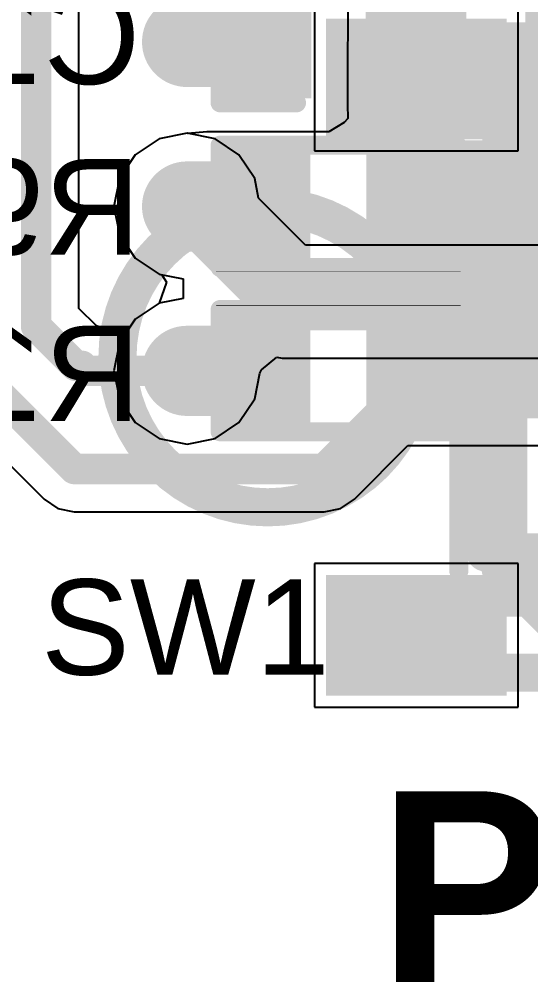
# Model space of a CAD drawing. Header units: inches. Extents: x -27 to 89, y -7 to 71.
# Drawn here: x -1.15 to 2.25, y 4.8 to 11.25 of the extents above; entities that cross this region are included whole.
import ezdxf

# ---------------------------------------------------------------- set-up
doc = ezdxf.new("R2010")
doc.units = ezdxf.units.IN
for name, color, linetype in [('Bottom Layer', 5, 'Continuous'), ('Bottom Overlay', 54, 'Continuous'), ('Bottom Paste', 16, 'Continuous'), ('Bottom Solder', 6, 'Continuous'), ('Dimensions', 6, 'Continuous'), ('Top Layer', 1, 'Continuous'), ('Top Overlay', 2, 'Continuous'), ('Top Paste', 8, 'Continuous'), ('Top Solder', 216, 'Continuous'), ('Via Holes', 16, 'Continuous')]:
    doc.layers.add(name, color=color, linetype=linetype)
doc.styles.add('Arial', font='', dxfattribs={"height": 0.2})
doc.styles.add('Arial_Bold', font='', dxfattribs={"height": 0.2})
doc.styles.get('Arial').set_extended_font_data('Arial')
doc.styles.get('Arial_Bold').set_extended_font_data('Arial', bold=True)

# ---------------------------------------------------------------- blocks, each defined once
blk = doc.blocks.new('R___0402_B_19')
at = {"layer": 'Bottom Layer'}
for points in [[(-0.2413, 0.3175), (-0.2413, -0.3175), (-0.6985, -0.3175), (-0.6985, 0.3175)], [(0.6985, 0.3175), (0.6985, -0.3175), (0.2413, -0.3175), (0.2413, 0.3175)]]:
    blk.add_hatch(color=5, dxfattribs=at).paths.add_polyline_path(points)
at = {"layer": 'Bottom Paste'}
for points in [[(-0.2413, 0.3175), (-0.2413, -0.3175), (-0.6985, -0.3175), (-0.6985, 0.3175)], [(0.6985, 0.3175), (0.6985, -0.3175), (0.2413, -0.3175), (0.2413, 0.3175)]]:
    blk.add_hatch(color=16, dxfattribs=at).paths.add_polyline_path(points)
at = {"layer": 'Bottom Solder'}
for points in [[(-0.1863, 0.3725), (-0.1863, -0.3725), (-0.7535, -0.3725), (-0.7535, 0.3725)], [(0.7535, 0.3725), (0.7535, -0.3725), (0.1863, -0.3725), (0.1863, 0.3725)]]:
    blk.add_hatch(color=6, dxfattribs=at).paths.add_polyline_path(points)
at = {"layer": 'Bottom Overlay'}
for points in [[(-0.7874, 0.4064, 0.127, 0.127, 0), (0.7874, 0.4064, 0.127, 0.127, 0)], [(-0.7874, -0.4064, 0.127, 0.127, 0), (-0.7874, 0.4064, 0.127, 0.127, 0)], [(0.7874, -0.4064, 0.127, 0.127, 0), (0.7874, 0.4064, 0.127, 0.127, 0)], [(-0.8128, 0.4318, 0.00323, 0.00323, 0), (0.8128, 0.4318, 0.00323, 0.00323, 0)], [(-0.7874, -0.4064, 0.127, 0.127, 0), (0.7874, -0.4064, 0.127, 0.127, 0)]]:
    blk.add_lwpolyline(points, format="xyseb", dxfattribs=at)
for points in [[(-0.8191, 0.4064, 0.0635, 0.0635, 1), (-0.7556, 0.4064, 0.0635, 0.0635, 1)], [(-0.8191, 0.4064, 0.0635, 0.0635, 1), (-0.7556, 0.4064, 0.0635, 0.0635, 1)], [(0.7556, 0.4064, 0.0635, 0.0635, 1), (0.8191, 0.4064, 0.0635, 0.0635, 1)], [(0.7556, 0.4064, 0.0635, 0.0635, 1), (0.8191, 0.4064, 0.0635, 0.0635, 1)], [(-0.8136, 0.4318, 0.00161, 0.00161, 1), (-0.812, 0.4318, 0.00161, 0.00161, 1)], [(0.812, 0.4318, 0.00161, 0.00161, 1), (0.8136, 0.4318, 0.00161, 0.00161, 1)], [(-0.8191, -0.4064, 0.0635, 0.0635, 1), (-0.7556, -0.4064, 0.0635, 0.0635, 1)], [(-0.8191, -0.4064, 0.0635, 0.0635, 1), (-0.7556, -0.4064, 0.0635, 0.0635, 1)], [(0.7556, -0.4064, 0.0635, 0.0635, 1), (0.8191, -0.4064, 0.0635, 0.0635, 1)], [(0.7556, -0.4064, 0.0635, 0.0635, 1), (0.8191, -0.4064, 0.0635, 0.0635, 1)]]:
    blk.add_lwpolyline(points, format="xyseb", close=True, dxfattribs=at)
blk = doc.blocks.new('C___0402_B_23')
at = {"layer": 'Bottom Layer'}
for points in [[(-0.2413, 0.3175), (-0.2413, -0.3175), (-0.6985, -0.3175), (-0.6985, 0.3175)], [(0.6985, 0.3175), (0.6985, -0.3175), (0.2413, -0.3175), (0.2413, 0.3175)]]:
    blk.add_hatch(color=5, dxfattribs=at).paths.add_polyline_path(points)
at = {"layer": 'Bottom Paste'}
for points in [[(-0.2413, 0.3175), (-0.2413, -0.3175), (-0.6985, -0.3175), (-0.6985, 0.3175)], [(0.6985, 0.3175), (0.6985, -0.3175), (0.2413, -0.3175), (0.2413, 0.3175)]]:
    blk.add_hatch(color=16, dxfattribs=at).paths.add_polyline_path(points)
at = {"layer": 'Bottom Solder'}
for points in [[(-0.1813, 0.3775), (-0.1813, -0.3775), (-0.7585, -0.3775), (-0.7585, 0.3775)], [(0.7585, 0.3775), (0.7585, -0.3775), (0.1813, -0.3775), (0.1813, 0.3775)]]:
    blk.add_hatch(color=6, dxfattribs=at).paths.add_polyline_path(points)
at = {"layer": 'Bottom Overlay'}
for points in [[(-0.7874, 0.4064, 0.127, 0.127, 0), (-0.2794, 0.4064, 0.127, 0.127, 0)], [(-0.7874, -0.4064, 0.127, 0.127, 0), (-0.7874, 0.4064, 0.127, 0.127, 0)], [(0.2794, 0.4064, 0.127, 0.127, 0), (0.7874, 0.4064, 0.127, 0.127, 0)], [(0.7874, -0.4064, 0.127, 0.127, 0), (0.7874, 0.4064, 0.127, 0.127, 0)], [(-0.7874, -0.4064, 0.127, 0.127, 0), (-0.2794, -0.4064, 0.127, 0.127, 0)], [(0.2794, -0.4064, 0.127, 0.127, 0), (0.7874, -0.4064, 0.127, 0.127, 0)]]:
    blk.add_lwpolyline(points, format="xyseb", dxfattribs=at)
for points in [[(-0.8191, 0.4064, 0.0635, 0.0635, 1), (-0.7556, 0.4064, 0.0635, 0.0635, 1)], [(-0.8191, 0.4064, 0.0635, 0.0635, 1), (-0.7556, 0.4064, 0.0635, 0.0635, 1)], [(-0.3111, 0.4064, 0.0635, 0.0635, 1), (-0.2477, 0.4064, 0.0635, 0.0635, 1)], [(0.2477, 0.4064, 0.0635, 0.0635, 1), (0.3111, 0.4064, 0.0635, 0.0635, 1)], [(0.7556, 0.4064, 0.0635, 0.0635, 1), (0.8191, 0.4064, 0.0635, 0.0635, 1)], [(0.7556, 0.4064, 0.0635, 0.0635, 1), (0.8191, 0.4064, 0.0635, 0.0635, 1)], [(-0.8191, -0.4064, 0.0635, 0.0635, 1), (-0.7556, -0.4064, 0.0635, 0.0635, 1)], [(-0.8191, -0.4064, 0.0635, 0.0635, 1), (-0.7556, -0.4064, 0.0635, 0.0635, 1)], [(-0.3111, -0.4064, 0.0635, 0.0635, 1), (-0.2477, -0.4064, 0.0635, 0.0635, 1)], [(0.2477, -0.4064, 0.0635, 0.0635, 1), (0.3111, -0.4064, 0.0635, 0.0635, 1)], [(0.7556, -0.4064, 0.0635, 0.0635, 1), (0.8191, -0.4064, 0.0635, 0.0635, 1)], [(0.7556, -0.4064, 0.0635, 0.0635, 1), (0.8191, -0.4064, 0.0635, 0.0635, 1)]]:
    blk.add_lwpolyline(points, format="xyseb", close=True, dxfattribs=at)
blk = doc.blocks.new('TC_0522C_1_7_260G__28')
at = {"layer": 'Top Layer'}
for points in [[(-3.5, 2.15), (-2.5, 2.15), (-2.5, 1.55), (-3.5, 1.55)], [(2.5, 2.15), (3.5, 2.15), (3.5, 1.55), (2.5, 1.55)], [(-3.5, -1.55), (-2.5, -1.55), (-2.5, -2.15), (-3.5, -2.15)], [(2.5, -1.55), (3.5, -1.55), (3.5, -2.15), (2.5, -2.15)]]:
    blk.add_hatch(color=1, dxfattribs=at).paths.add_polyline_path(points)
at = {"layer": 'Top Paste'}
for points in [[(-3.5, 2.15), (-2.5, 2.15), (-2.5, 1.55), (-3.5, 1.55)], [(2.5, 2.15), (3.5, 2.15), (3.5, 1.55), (2.5, 1.55)], [(-3.5, -1.55), (-2.5, -1.55), (-2.5, -2.15), (-3.5, -2.15)], [(2.5, -1.55), (3.5, -1.55), (3.5, -2.15), (2.5, -2.15)]]:
    blk.add_hatch(color=8, dxfattribs=at).paths.add_polyline_path(points)
at = {"layer": 'Top Solder'}
for points in [[(-3.6016, 2.2516), (-2.3984, 2.2516), (-2.3984, 1.4484), (-3.6016, 1.4484)], [(2.3984, 2.2516), (3.6016, 2.2516), (3.6016, 1.4484), (2.3984, 1.4484)], [(-3.6016, -1.4484), (-2.3984, -1.4484), (-2.3984, -2.2516), (-3.6016, -2.2516)], [(2.3984, -1.4484), (3.6016, -1.4484), (3.6016, -2.2516), (2.3984, -2.2516)]]:
    blk.add_hatch(color=216, dxfattribs=at).paths.add_polyline_path(points)
at = {"layer": 'Top Overlay'}
for points in [[(-1.4224, 2.667, 0.127, 0.127, 0), (-1.8796, 2.2098, 0.127, 0.127, 0)], [(1.4224, 2.667, 0.127, 0.127, 0), (-1.4224, 2.667, 0.127, 0.127, 0)], [(1.8796, 2.2098, 0.127, 0.127, 0), (1.4224, 2.667, 0.127, 0.127, 0)], [(-3.0226, 2.3368, 0.127, 0.127, 0), (-3.1496, 2.4638, 0.127, 0.127, 0)], [(-2.8956, 2.4638, 0.127, 0.127, 0), (-3.1496, 2.4638, 0.127, 0.127, 0)], [(-2.8956, 2.4638, 0.127, 0.127, 0), (-3.0226, 2.3368, 0.127, 0.127, 0)], [(2.7178, 1.4224, 0.127, 0.127, 0), (2.7178, -1.3716, 0.127, 0.127, 0)], [(-2.7178, -1.3716, 0.127, 0.127, 0), (-2.7178, 1.397, 0.127, 0.127, 0)], [(-1.4224, -2.667, 0.127, 0.127, 0), (-1.8796, -2.2098, 0.127, 0.127, 0)], [(1.8796, -2.2098, 0.127, 0.127, 0), (1.4224, -2.667, 0.127, 0.127, 0)], [(1.4224, -2.667, 0.127, 0.127, 0), (-1.4224, -2.667, 0.127, 0.127, 0)]]:
    blk.add_lwpolyline(points, format="xyseb", dxfattribs=at)
for points in [[(-1.4542, 2.667, 0.0635, 0.0635, 1), (-1.3906, 2.667, 0.0635, 0.0635, 1)], [(-1.4541, 2.667, 0.0635, 0.0635, 1), (-1.3906, 2.667, 0.0635, 0.0635, 1)], [(1.3906, 2.667, 0.0635, 0.0635, 1), (1.4542, 2.667, 0.0635, 0.0635, 1)], [(1.3906, 2.667, 0.0635, 0.0635, 1), (1.4542, 2.667, 0.0635, 0.0635, 1)], [(-3.1814, 2.4638, 0.0635, 0.0635, 1), (-3.1178, 2.4638, 0.0635, 0.0635, 1)], [(-3.1814, 2.4638, 0.0635, 0.0635, 1), (-3.1178, 2.4638, 0.0635, 0.0635, 1)], [(-2.9274, 2.4638, 0.0635, 0.0635, 1), (-2.8638, 2.4638, 0.0635, 0.0635, 1)], [(-2.9274, 2.4638, 0.0635, 0.0635, 1), (-2.8638, 2.4638, 0.0635, 0.0635, 1)], [(-3.0543, 2.3368, 0.0635, 0.0635, 1), (-2.9909, 2.3368, 0.0635, 0.0635, 1)], [(-3.0543, 2.3368, 0.0635, 0.0635, 1), (-2.9909, 2.3368, 0.0635, 0.0635, 1)], [(-1.9113, 2.2098, 0.0635, 0.0635, 1), (-1.8478, 2.2098, 0.0635, 0.0635, 1)], [(1.8478, 2.2098, 0.0635, 0.0635, 1), (1.9114, 2.2098, 0.0635, 0.0635, 1)], [(2.686, 1.4224, 0.0635, 0.0635, 1), (2.7496, 1.4224, 0.0635, 0.0635, 1)], [(-2.7496, 1.397, 0.0635, 0.0635, 1), (-2.686, 1.397, 0.0635, 0.0635, 1)], [(-2.7495, -1.3716, 0.0635, 0.0635, 1), (-2.686, -1.3716, 0.0635, 0.0635, 1)], [(2.686, -1.3716, 0.0635, 0.0635, 1), (2.7496, -1.3716, 0.0635, 0.0635, 1)], [(-1.9113, -2.2098, 0.0635, 0.0635, 1), (-1.8478, -2.2098, 0.0635, 0.0635, 1)], [(1.8478, -2.2098, 0.0635, 0.0635, 1), (1.9114, -2.2098, 0.0635, 0.0635, 1)], [(-1.4542, -2.667, 0.0635, 0.0635, 1), (-1.3906, -2.667, 0.0635, 0.0635, 1)], [(-1.4541, -2.667, 0.0635, 0.0635, 1), (-1.3906, -2.667, 0.0635, 0.0635, 1)], [(1.3906, -2.667, 0.0635, 0.0635, 1), (1.4542, -2.667, 0.0635, 0.0635, 1)], [(1.3906, -2.667, 0.0635, 0.0635, 1), (1.4542, -2.667, 0.0635, 0.0635, 1)]]:
    blk.add_lwpolyline(points, format="xyseb", close=True, dxfattribs=at)
blk = doc.blocks.new('TSOT_23_8_B_33')
at = {"layer": 'Bottom Layer'}
for points in [[(-0.775, 0.75), (-1.825, 0.75), (-1.825, 1.2), (-0.775, 1.2)], [(1.825, 0.75), (0.775, 0.75), (0.775, 1.2), (1.825, 1.2)], [(-0.775, 0.1), (-1.825, 0.1), (-1.825, 0.55), (-0.775, 0.55)], [(1.825, 0.1), (0.775, 0.1), (0.775, 0.55), (1.825, 0.55)], [(-0.775, -0.55), (-1.825, -0.55), (-1.825, -0.1), (-0.775, -0.1)], [(1.825, -0.55), (0.775, -0.55), (0.775, -0.1), (1.825, -0.1)], [(-0.775, -1.2), (-1.825, -1.2), (-1.825, -0.75), (-0.775, -0.75)], [(1.825, -1.2), (0.775, -1.2), (0.775, -0.75), (1.825, -0.75)]]:
    blk.add_hatch(color=5, dxfattribs=at).paths.add_polyline_path(points)
at = {"layer": 'Bottom Paste'}
for points in [[(-0.775, 0.75), (-1.825, 0.75), (-1.825, 1.2), (-0.775, 1.2)], [(1.825, 0.75), (0.775, 0.75), (0.775, 1.2), (1.825, 1.2)], [(-0.775, 0.1), (-1.825, 0.1), (-1.825, 0.55), (-0.775, 0.55)], [(1.825, 0.1), (0.775, 0.1), (0.775, 0.55), (1.825, 0.55)], [(-0.775, -0.55), (-1.825, -0.55), (-1.825, -0.1), (-0.775, -0.1)], [(1.825, -0.55), (0.775, -0.55), (0.775, -0.1), (1.825, -0.1)], [(-0.775, -1.2), (-1.825, -1.2), (-1.825, -0.75), (-0.775, -0.75)], [(1.825, -1.2), (0.775, -1.2), (0.775, -0.75), (1.825, -0.75)]]:
    blk.add_hatch(color=16, dxfattribs=at).paths.add_polyline_path(points)
at = {"layer": 'Bottom Solder'}
for points in [[(-0.6734, 0.6484), (-1.9266, 0.6484), (-1.9266, 1.3016), (-0.6734, 1.3016)], [(1.9266, 0.6484), (0.6734, 0.6484), (0.6734, 1.3016), (1.9266, 1.3016)], [(-0.6734, -0.0016), (-1.9266, -0.0016), (-1.9266, 0.6516), (-0.6734, 0.6516)], [(1.9266, -0.0016), (0.6734, -0.0016), (0.6734, 0.6516), (1.9266, 0.6516)], [(-0.6734, -0.6516), (-1.9266, -0.6516), (-1.9266, 0.0016), (-0.6734, 0.0016)], [(1.9266, -0.6516), (0.6734, -0.6516), (0.6734, 0.0016), (1.9266, 0.0016)], [(-0.6734, -1.3016), (-1.9266, -1.3016), (-1.9266, -0.6484), (-0.6734, -0.6484)], [(1.9266, -1.3016), (0.6734, -1.3016), (0.6734, -0.6484), (1.9266, -0.6484)]]:
    blk.add_hatch(color=6, dxfattribs=at).paths.add_polyline_path(points)
at = {"layer": 'Bottom Overlay'}
for points in [[(0.762, 1.4986, 0.127, 0.127, 0), (-0.7112, 1.4986, 0.127, 0.127, 0)], [(0.5842, 1.4986, 0.127, 0.127, 0), (-0.6096, 1.4986, 0.127, 0.127, 0)], [(-2.1082, -0.8636, 0.127, 0.127, 0), (-2.1082, -1.1176, 0.127, 0.127, 0)], [(-1.9812, -0.9906, 0.127, 0.127, 0), (-2.1082, -0.8636, 0.127, 0.127, 0)], [(-1.9812, -0.9906, 0.127, 0.127, 0), (-2.1082, -1.1176, 0.127, 0.127, 0)], [(0.762, -1.4986, 0.127, 0.127, 0), (-0.7112, -1.4986, 0.127, 0.127, 0)]]:
    blk.add_lwpolyline(points, format="xyseb", dxfattribs=at)
for points in [[(-0.7429, 1.4986, 0.0635, 0.0635, 1), (-0.6794, 1.4986, 0.0635, 0.0635, 1)], [(-0.6413, 1.4986, 0.0635, 0.0635, 1), (-0.5778, 1.4986, 0.0635, 0.0635, 1)], [(0.5524, 1.4986, 0.0635, 0.0635, 1), (0.6159, 1.4986, 0.0635, 0.0635, 1)], [(0.7302, 1.4986, 0.0635, 0.0635, 1), (0.7937, 1.4986, 0.0635, 0.0635, 1)], [(-2.1399, -0.8636, 0.0635, 0.0635, 1), (-2.0764, -0.8636, 0.0635, 0.0635, 1)], [(-2.1399, -0.8636, 0.0635, 0.0635, 1), (-2.0764, -0.8636, 0.0635, 0.0635, 1)], [(-2.013, -0.9906, 0.0635, 0.0635, 1), (-1.9494, -0.9906, 0.0635, 0.0635, 1)], [(-2.013, -0.9906, 0.0635, 0.0635, 1), (-1.9494, -0.9906, 0.0635, 0.0635, 1)], [(-2.1399, -1.1176, 0.0635, 0.0635, 1), (-2.0764, -1.1176, 0.0635, 0.0635, 1)], [(-2.1399, -1.1176, 0.0635, 0.0635, 1), (-2.0764, -1.1176, 0.0635, 0.0635, 1)], [(-0.7429, -1.4986, 0.0635, 0.0635, 1), (-0.6794, -1.4986, 0.0635, 0.0635, 1)], [(0.7302, -1.4986, 0.0635, 0.0635, 1), (0.7937, -1.4986, 0.0635, 0.0635, 1)]]:
    blk.add_lwpolyline(points, format="xyseb", close=True, dxfattribs=at)
blk = doc.blocks.new('R___0402_B_41')
at = {"layer": 'Bottom Layer'}
for points in [[(-0.2413, 0.3175), (-0.2413, -0.3175), (-0.6985, -0.3175), (-0.6985, 0.3175)], [(0.6985, 0.3175), (0.6985, -0.3175), (0.2413, -0.3175), (0.2413, 0.3175)]]:
    blk.add_hatch(color=5, dxfattribs=at).paths.add_polyline_path(points)
at = {"layer": 'Bottom Paste'}
for points in [[(-0.2413, 0.3175), (-0.2413, -0.3175), (-0.6985, -0.3175), (-0.6985, 0.3175)], [(0.6985, 0.3175), (0.6985, -0.3175), (0.2413, -0.3175), (0.2413, 0.3175)]]:
    blk.add_hatch(color=16, dxfattribs=at).paths.add_polyline_path(points)
at = {"layer": 'Bottom Solder'}
for points in [[(-0.1863, 0.3725), (-0.1863, -0.3725), (-0.7535, -0.3725), (-0.7535, 0.3725)], [(0.7535, 0.3725), (0.7535, -0.3725), (0.1863, -0.3725), (0.1863, 0.3725)]]:
    blk.add_hatch(color=6, dxfattribs=at).paths.add_polyline_path(points)
at = {"layer": 'Bottom Overlay'}
for points in [[(0.7874, 0.4064, 0.127, 0.127, 0), (-0.7874, 0.4064, 0.127, 0.127, 0)], [(-0.7874, 0.4064, 0.127, 0.127, 0), (-0.7874, -0.4064, 0.127, 0.127, 0)], [(0.7874, 0.4064, 0.127, 0.127, 0), (0.7874, -0.4064, 0.127, 0.127, 0)], [(0.8128, 0.4318, 0.00323, 0.00323, 0), (-0.8128, 0.4318, 0.00323, 0.00323, 0)], [(0.7874, -0.4064, 0.127, 0.127, 0), (-0.7874, -0.4064, 0.127, 0.127, 0)]]:
    blk.add_lwpolyline(points, format="xyseb", dxfattribs=at)
for points in [[(-0.8191, 0.4064, 0.0635, 0.0635, 1), (-0.7556, 0.4064, 0.0635, 0.0635, 1)], [(-0.8191, 0.4064, 0.0635, 0.0635, 1), (-0.7556, 0.4064, 0.0635, 0.0635, 1)], [(0.7556, 0.4064, 0.0635, 0.0635, 1), (0.8191, 0.4064, 0.0635, 0.0635, 1)], [(0.7556, 0.4064, 0.0635, 0.0635, 1), (0.8191, 0.4064, 0.0635, 0.0635, 1)], [(-0.8136, 0.4318, 0.00161, 0.00161, 1), (-0.812, 0.4318, 0.00161, 0.00161, 1)], [(0.812, 0.4318, 0.00161, 0.00161, 1), (0.8136, 0.4318, 0.00161, 0.00161, 1)], [(-0.8191, -0.4064, 0.0635, 0.0635, 1), (-0.7556, -0.4064, 0.0635, 0.0635, 1)], [(-0.8191, -0.4064, 0.0635, 0.0635, 1), (-0.7556, -0.4064, 0.0635, 0.0635, 1)], [(0.7556, -0.4064, 0.0635, 0.0635, 1), (0.8191, -0.4064, 0.0635, 0.0635, 1)], [(0.7556, -0.4064, 0.0635, 0.0635, 1), (0.8191, -0.4064, 0.0635, 0.0635, 1)]]:
    blk.add_lwpolyline(points, format="xyseb", close=True, dxfattribs=at)

msp = doc.modelspace()

# ---------------------------------------------------------------- hatches: boundary and pattern name
at = {"layer": 'Bottom Layer'}
h = msp.add_hatch(color=5, dxfattribs=at)
edge = h.paths.add_edge_path()
edge.add_arc((-0.0367, 11.0959), 0.3, 0, 360)
for points in [[(0.5009, 11.3959), (-0.0367, 11.3959), (-0.0367, 10.7958), (0.5009, 10.7958)], [(1.2121, 10.641), (3.3652, 10.641), (3.3652, 11.091), (1.2121, 11.091)], [(1.2121, 9.991), (3.6718, 9.991), (3.6718, 10.441), (1.2121, 10.441)], [(0.5009, 10.3012), (-0.0367, 10.3012), (-0.0367, 9.7011), (0.5009, 9.7011)], [(1.2121, 8.5917), (3.3652, 8.5917), (3.3652, 9.341), (1.2121, 9.341)], [(0.5009, 9.2078), (-0.0367, 9.2078), (-0.0367, 8.6077), (0.5009, 8.6077)]]:
    msp.add_hatch(color=5, dxfattribs=at).paths.add_polyline_path(points)
h = msp.add_hatch(color=5, dxfattribs=at)
edge = h.paths.add_edge_path()
edge.add_arc((-0.0367, 10.0012), 0.3, 0, 360)
h = msp.add_hatch(color=5, dxfattribs=at)
edge = h.paths.add_edge_path()
edge.add_arc((-0.0367, 8.9078), 0.3, 0, 360)
at = {"layer": 'Top Layer'}
h = msp.add_hatch(color=1, dxfattribs=at)
edge = h.paths.add_edge_path()
edge.add_arc((-0.0367, 11.0959), 0.3, 0, 360)
h = msp.add_hatch(color=1, dxfattribs=at)
edge = h.paths.add_edge_path()
edge.add_arc((-0.0367, 10.0012), 0.3, 0, 360)
h = msp.add_hatch(color=1, dxfattribs=at)
edge = h.paths.add_edge_path()
edge.add_arc((-0.0367, 8.9078), 0.3, 0, 360)
at = {"layer": 'Via Holes'}
h = msp.add_hatch(color=7, dxfattribs=at)
edge = h.paths.add_edge_path()
edge.add_arc((-0.0367, 11.0959), 0.15, 0, 360)
h = msp.add_hatch(color=7, dxfattribs=at)
edge = h.paths.add_edge_path()
edge.add_arc((-0.0367, 10.0012), 0.15, 0, 360)
h = msp.add_hatch(color=7, dxfattribs=at)
edge = h.paths.add_edge_path()
edge.add_arc((-0.0367, 8.9078), 0.15, 0, 360)

# ---------------------------------------------------------------- linework, layer by layer
at = {"layer": 'Bottom Layer'}
for p, q in [((-0.7565, 9.3227), (-0.7565, 11.82)), ((1.0343, 11.5926), (1.0343, 11.1085)), ((1.0343, 11.1085), (1.0308, 11.091)), ((1.0308, 11.091), (1.0308, 10.641)), ((1.0308, 10.641), (1.0343, 10.6235)), ((1.0343, 10.5861), (1.0085, 10.5602)), ((1.0343, 10.6235), (1.0343, 10.602)), ((1.0343, 10.602), (1.0343, 10.602)), ((1.0343, 10.602), (1.0343, 10.5861)), ((1.0085, 10.5602), (0.9073, 10.4979)), ((-0.2232, 10.4513), (-0.3812, 10.3457)), ((-0.0367, 10.4884), (-0.2232, 10.4513)), ((-0.0325, 10.4875), (-0.0367, 10.4884)), ((0.0945, 10.4979), (-0.0325, 10.4875)), ((0.9073, 10.4979), (0.0945, 10.4979)), ((0.0945, 10.4979), (0.0945, 10.4979)), ((-0.3812, 10.3457), (-0.4868, 10.1876)), ((-0.4868, 10.1876), (-0.5239, 10.0012)), ((-0.5239, 10.0012), (-0.4868, 9.8148)), ((-0.4868, 9.8148), (-0.3812, 9.6567)), ((-0.3812, 9.6567), (-0.2232, 9.5511)), ((-0.2232, 9.5511), (-0.0628, 9.5192)), ((-0.0628, 9.5192), (-0.0628, 9.3897)), ((-0.2232, 9.3578), (-0.3812, 9.2522)), ((-0.0628, 9.3897), (-0.2232, 9.3578)), ((-0.6404, 9.2065), (-0.7565, 9.3227)), ((-0.3812, 9.2522), (-0.421, 9.1926)), ((-0.6276, 9.204), (-0.6404, 9.2065)), ((-0.6106, 9.1926), (-0.6276, 9.204)), ((-0.421, 9.1926), (-0.6106, 9.1926)), ((-1.7762, 8.841), (-0.9888, 8.0536)), ((1.0768, 8.0536), (1.4337, 8.4104)), ((1.4337, 8.4104), (3.3652, 8.4104)), ((-0.9888, 8.0536), (-0.9888, 8.0536)), ((-0.9888, 8.0536), (-0.8964, 7.9918)), ((0.9844, 7.9918), (1.0768, 8.0536)), ((-0.8964, 7.9918), (-0.7874, 7.9701)), ((0.8754, 7.9701), (0.9844, 7.9918)), ((-0.7874, 7.9701), (0.8754, 7.9701)), ((0.8754, 7.9701), (0.8754, 7.9701))]:
    msp.add_line(p, q, dxfattribs=at)
for points in [[(-1.0414, 9.2047, 0.2032, 0.2032, 0), (-1.0414, 11.938, 0.2032, 0.2032, 0)], [(-1.0414, 9.2047, 0.2032, 0.2032, 0), (-0.7775, 8.9408, 0.2032, 0.2032, 0)], [(-1.5748, 9.0424, 0.2032, 0.2032, 0), (-0.7874, 8.255, 0.2032, 0.2032, 0)], [(-0.7775, 8.9408, 0.2032, 0.2032, 0), (-0.7366, 8.9408, 0.2032, 0.2032, 0)], [(-0.7366, 8.9408, 0.2032, 0.2032, 0), (-0.7036, 8.9078, 0.2032, 0.2032, 0)], [(-0.7036, 8.9078, 0.2032, 0.2032, 0), (-0.0367, 8.9078, 0.2032, 0.2032, 0)], [(1.4407, 8.8203, 0.2032, 0.2032, 0), (1.4407, 8.9092, 0.2032, 0.2032, 0)], [(0.8754, 8.255, 0.2032, 0.2032, 0), (1.4407, 8.8203, 0.2032, 0.2032, 0)], [(-0.7874, 8.255, 0.2032, 0.2032, 0), (0.8754, 8.255, 0.2032, 0.2032, 0)]]:
    msp.add_lwpolyline(points, format="xyseb", dxfattribs=at)
for points in [[(-1.0922, 9.2047, 0.1016, 0.1016, 1), (-0.9906, 9.2047, 0.1016, 0.1016, 1)], [(-1.0922, 9.2047, 0.1016, 0.1016, 1), (-0.9906, 9.2047, 0.1016, 0.1016, 1)], [(-0.8283, 8.9408, 0.1016, 0.1016, 1), (-0.7267, 8.9408, 0.1016, 0.1016, 1)], [(-0.8283, 8.9408, 0.1016, 0.1016, 1), (-0.7267, 8.9408, 0.1016, 0.1016, 1)], [(-0.7874, 8.9408, 0.1016, 0.1016, 1), (-0.6858, 8.9408, 0.1016, 0.1016, 1)], [(-0.7874, 8.9408, 0.1016, 0.1016, 1), (-0.6858, 8.9408, 0.1016, 0.1016, 1)], [(-0.7544, 8.9078, 0.1016, 0.1016, 1), (-0.6528, 8.9078, 0.1016, 0.1016, 1)], [(-0.7544, 8.9078, 0.1016, 0.1016, 1), (-0.6528, 8.9078, 0.1016, 0.1016, 1)], [(-0.0875, 8.9078, 0.1016, 0.1016, 1), (0.0141, 8.9078, 0.1016, 0.1016, 1)], [(1.3899, 8.9092, 0.1016, 0.1016, 1), (1.4915, 8.9092, 0.1016, 0.1016, 1)], [(1.3899, 8.8203, 0.1016, 0.1016, 1), (1.4915, 8.8203, 0.1016, 0.1016, 1)], [(1.3899, 8.8203, 0.1016, 0.1016, 1), (1.4915, 8.8203, 0.1016, 0.1016, 1)], [(-0.8382, 8.255, 0.1016, 0.1016, 1), (-0.7366, 8.255, 0.1016, 0.1016, 1)], [(-0.8382, 8.255, 0.1016, 0.1016, 1), (-0.7366, 8.255, 0.1016, 0.1016, 1)], [(0.8246, 8.255, 0.1016, 0.1016, 1), (0.9262, 8.255, 0.1016, 0.1016, 1)], [(0.8246, 8.255, 0.1016, 0.1016, 1), (0.9262, 8.255, 0.1016, 0.1016, 1)]]:
    msp.add_lwpolyline(points, format="xyseb", close=True, dxfattribs=at)
at = {"layer": 'Dimensions'}
for points in [[(2.05, 10.4086, 0.254, 0.254, 0), (3.0914, 11.45, 0.254, 0.254, 0)], [(2.1, 10.3879, 0.254, 0.254, 0), (3.1121, 11.4, 0.254, 0.254, 0)], [(1.3, 11.1, 0.254, 0.254, 0), (1.7684, 11.1, 0.254, 0.254, 0)], [(1.3, 10.6, 0.254, 0.254, 0), (1.3, 11.1, 0.254, 0.254, 0)], [(1.7684, 11.1, 0.254, 0.254, 0), (1.8148, 11.1, 0.254, 0.254, 0)], [(1.7684, 10.6, 0.254, 0.254, 0), (1.7684, 11.1, 0.254, 0.254, 0)], [(1.8148, 11.1, 0.254, 0.254, 0), (1.8572, 11.1, 0.254, 0.254, 0)], [(1.8148, 10.6, 0.254, 0.254, 0), (1.8148, 11.1, 0.254, 0.254, 0)], [(1.8572, 11.1, 0.254, 0.254, 0), (1.95, 11.1, 0.254, 0.254, 0)], [(1.8572, 10.6, 0.254, 0.254, 0), (1.8572, 11.1, 0.254, 0.254, 0)], [(1.95, 11.1, 0.254, 0.254, 0), (2.7414, 11.1, 0.254, 0.254, 0)], [(1.95, 10.6, 0.254, 0.254, 0), (1.95, 11.1, 0.254, 0.254, 0)], [(1.3, 10.6, 0.254, 0.254, 0), (1.7684, 10.6, 0.254, 0.254, 0)], [(1.7684, 10.6, 0.254, 0.254, 0), (1.8148, 10.6, 0.254, 0.254, 0)], [(1.8148, 10.6, 0.254, 0.254, 0), (1.8572, 10.6, 0.254, 0.254, 0)], [(1.8572, 10.6, 0.254, 0.254, 0), (1.95, 10.6, 0.254, 0.254, 0)], [(1.95, 10.6, 0.254, 0.254, 0), (2.2414, 10.6, 0.254, 0.254, 0)], [(2.05, 10.3, 0.254, 0.254, 0), (2.05, 10.4086, 0.254, 0.254, 0)], [(2.05, 10.4086, 0.254, 0.254, 0), (2.1, 10.3879, 0.254, 0.254, 0)], [(2.1, 10.3, 0.254, 0.254, 0), (2.1, 10.3879, 0.254, 0.254, 0)], [(1.95, 7.7, 0.254, 0.254, 0), (1.95, 10.3, 0.254, 0.254, 0)], [(1.95, 10.3, 0.254, 0.254, 0), (2.1, 10.3, 0.254, 0.254, 0)], [(2.1, 10.3, 0.254, 0.254, 0), (2.4, 10.3, 0.254, 0.254, 0)], [(2.1, 7.7, 0.254, 0.254, 0), (2.1, 10.3, 0.254, 0.254, 0)], [(0.5, 8, 0.254, 0.254, -1), (0.5, 10, 0.254, 0.254, 0)], [(0.5, 10, 0.254, 0.254, -1), (0.5, 8, 0.254, 0.254, 0)], [(1.95, 7.7, 0.254, 0.254, 0), (2.1, 7.7, 0.254, 0.254, 0)], [(2.05, 7.5914, 0.254, 0.254, 0), (2.05, 7.7, 0.254, 0.254, 0)], [(2.1, 7.6121, 0.254, 0.254, 0), (2.1, 7.7, 0.254, 0.254, 0)], [(2.1, 7.7, 0.254, 0.254, 0), (2.4, 7.7, 0.254, 0.254, 0)], [(2.05, 7.5914, 0.254, 0.254, 0), (2.1, 7.6121, 0.254, 0.254, 0)], [(2.1, 7.6121, 0.254, 0.254, 0), (3.1121, 6.6, 0.254, 0.254, 0)], [(2.05, 7.5914, 0.254, 0.254, 0), (3.0914, 6.55, 0.254, 0.254, 0)], [(1.3, 7.4, 0.254, 0.254, 0), (1.7684, 7.4, 0.254, 0.254, 0)], [(1.3, 6.9, 0.254, 0.254, 0), (1.3, 7.4, 0.254, 0.254, 0)], [(1.7684, 7.4, 0.254, 0.254, 0), (1.8148, 7.4, 0.254, 0.254, 0)], [(1.7684, 6.9, 0.254, 0.254, 0), (1.7684, 7.4, 0.254, 0.254, 0)], [(1.8148, 7.4, 0.254, 0.254, 0), (1.8572, 7.4, 0.254, 0.254, 0)], [(1.8148, 6.9, 0.254, 0.254, 0), (1.8148, 7.4, 0.254, 0.254, 0)], [(1.8572, 7.4, 0.254, 0.254, 0), (1.95, 7.4, 0.254, 0.254, 0)], [(1.8572, 6.9, 0.254, 0.254, 0), (1.8572, 7.4, 0.254, 0.254, 0)], [(1.95, 6.9, 0.254, 0.254, 0), (1.95, 7.4, 0.254, 0.254, 0)], [(1.95, 7.4, 0.254, 0.254, 0), (2.2414, 7.4, 0.254, 0.254, 0)], [(1.3, 6.9, 0.254, 0.254, 0), (1.7684, 6.9, 0.254, 0.254, 0)], [(1.7684, 6.9, 0.254, 0.254, 0), (1.8148, 6.9, 0.254, 0.254, 0)], [(1.8148, 6.9, 0.254, 0.254, 0), (1.8572, 6.9, 0.254, 0.254, 0)], [(1.8572, 6.9, 0.254, 0.254, 0), (1.95, 6.9, 0.254, 0.254, 0)], [(1.95, 6.9, 0.254, 0.254, 0), (2.7414, 6.9, 0.254, 0.254, 0)]]:
    msp.add_lwpolyline(points, format="xyseb", dxfattribs=at)
for points in [[(1.2365, 11.1, 0.127, 0.127, 1), (1.3635, 11.1, 0.127, 0.127, 1)], [(1.2365, 11.1, 0.127, 0.127, 1), (1.3635, 11.1, 0.127, 0.127, 1)], [(1.7049, 11.1, 0.127, 0.127, 1), (1.8319, 11.1, 0.127, 0.127, 1)], [(1.7049, 11.1, 0.127, 0.127, 1), (1.8319, 11.1, 0.127, 0.127, 1)], [(1.7049, 11.1, 0.127, 0.127, 1), (1.8319, 11.1, 0.127, 0.127, 1)], [(1.7513, 11.1, 0.127, 0.127, 1), (1.8783, 11.1, 0.127, 0.127, 1)], [(1.7513, 11.1, 0.127, 0.127, 1), (1.8783, 11.1, 0.127, 0.127, 1)], [(1.7513, 11.1, 0.127, 0.127, 1), (1.8783, 11.1, 0.127, 0.127, 1)], [(1.7937, 11.1, 0.127, 0.127, 1), (1.9207, 11.1, 0.127, 0.127, 1)], [(1.7937, 11.1, 0.127, 0.127, 1), (1.9207, 11.1, 0.127, 0.127, 1)], [(1.7937, 11.1, 0.127, 0.127, 1), (1.9207, 11.1, 0.127, 0.127, 1)], [(1.8865, 11.1, 0.127, 0.127, 1), (2.0135, 11.1, 0.127, 0.127, 1)], [(1.8865, 11.1, 0.127, 0.127, 1), (2.0135, 11.1, 0.127, 0.127, 1)], [(1.8865, 11.1, 0.127, 0.127, 1), (2.0135, 11.1, 0.127, 0.127, 1)], [(1.2365, 10.6, 0.127, 0.127, 1), (1.3635, 10.6, 0.127, 0.127, 1)], [(1.2365, 10.6, 0.127, 0.127, 1), (1.3635, 10.6, 0.127, 0.127, 1)], [(1.7049, 10.6, 0.127, 0.127, 1), (1.8319, 10.6, 0.127, 0.127, 1)], [(1.7049, 10.6, 0.127, 0.127, 1), (1.8319, 10.6, 0.127, 0.127, 1)], [(1.7049, 10.6, 0.127, 0.127, 1), (1.8319, 10.6, 0.127, 0.127, 1)], [(1.7513, 10.6, 0.127, 0.127, 1), (1.8783, 10.6, 0.127, 0.127, 1)], [(1.7513, 10.6, 0.127, 0.127, 1), (1.8783, 10.6, 0.127, 0.127, 1)], [(1.7513, 10.6, 0.127, 0.127, 1), (1.8783, 10.6, 0.127, 0.127, 1)], [(1.7937, 10.6, 0.127, 0.127, 1), (1.9207, 10.6, 0.127, 0.127, 1)], [(1.7937, 10.6, 0.127, 0.127, 1), (1.9207, 10.6, 0.127, 0.127, 1)], [(1.7937, 10.6, 0.127, 0.127, 1), (1.9207, 10.6, 0.127, 0.127, 1)], [(1.8865, 10.6, 0.127, 0.127, 1), (2.0135, 10.6, 0.127, 0.127, 1)], [(1.8865, 10.6, 0.127, 0.127, 1), (2.0135, 10.6, 0.127, 0.127, 1)], [(1.8865, 10.6, 0.127, 0.127, 1), (2.0135, 10.6, 0.127, 0.127, 1)], [(2.1779, 10.6, 0.127, 0.127, 1), (2.3049, 10.6, 0.127, 0.127, 1)], [(1.9865, 10.4086, 0.127, 0.127, 1), (2.1135, 10.4086, 0.127, 0.127, 1)], [(1.9865, 10.4086, 0.127, 0.127, 1), (2.1135, 10.4086, 0.127, 0.127, 1)], [(1.9865, 10.4086, 0.127, 0.127, 1), (2.1135, 10.4086, 0.127, 0.127, 1)], [(2.0365, 10.3879, 0.127, 0.127, 1), (2.1635, 10.3879, 0.127, 0.127, 1)], [(2.0365, 10.3879, 0.127, 0.127, 1), (2.1635, 10.3879, 0.127, 0.127, 1)], [(2.0365, 10.3879, 0.127, 0.127, 1), (2.1635, 10.3879, 0.127, 0.127, 1)], [(1.8865, 10.3, 0.127, 0.127, 1), (2.0135, 10.3, 0.127, 0.127, 1)], [(1.8865, 10.3, 0.127, 0.127, 1), (2.0135, 10.3, 0.127, 0.127, 1)], [(1.9865, 10.3, 0.127, 0.127, 1), (2.1135, 10.3, 0.127, 0.127, 1)], [(2.0365, 10.3, 0.127, 0.127, 1), (2.1635, 10.3, 0.127, 0.127, 1)], [(2.0365, 10.3, 0.127, 0.127, 1), (2.1635, 10.3, 0.127, 0.127, 1)], [(2.0365, 10.3, 0.127, 0.127, 1), (2.1635, 10.3, 0.127, 0.127, 1)], [(2.0365, 10.3, 0.127, 0.127, 1), (2.1635, 10.3, 0.127, 0.127, 1)], [(0.4365, 10, 0.127, 0.127, 1), (0.5635, 10, 0.127, 0.127, 1)], [(0.4365, 10, 0.127, 0.127, 1), (0.5635, 10, 0.127, 0.127, 1)], [(0.4365, 8, 0.127, 0.127, 1), (0.5635, 8, 0.127, 0.127, 1)], [(0.4365, 8, 0.127, 0.127, 1), (0.5635, 8, 0.127, 0.127, 1)], [(1.8865, 7.7, 0.127, 0.127, 1), (2.0135, 7.7, 0.127, 0.127, 1)], [(1.8865, 7.7, 0.127, 0.127, 1), (2.0135, 7.7, 0.127, 0.127, 1)], [(1.9865, 7.7, 0.127, 0.127, 1), (2.1135, 7.7, 0.127, 0.127, 1)], [(2.0365, 7.7, 0.127, 0.127, 1), (2.1635, 7.7, 0.127, 0.127, 1)], [(2.0365, 7.7, 0.127, 0.127, 1), (2.1635, 7.7, 0.127, 0.127, 1)], [(2.0365, 7.7, 0.127, 0.127, 1), (2.1635, 7.7, 0.127, 0.127, 1)], [(2.0365, 7.7, 0.127, 0.127, 1), (2.1635, 7.7, 0.127, 0.127, 1)], [(2.0365, 7.6121, 0.127, 0.127, 1), (2.1635, 7.6121, 0.127, 0.127, 1)], [(2.0365, 7.6121, 0.127, 0.127, 1), (2.1635, 7.6121, 0.127, 0.127, 1)], [(2.0365, 7.6121, 0.127, 0.127, 1), (2.1635, 7.6121, 0.127, 0.127, 1)], [(1.9865, 7.5914, 0.127, 0.127, 1), (2.1135, 7.5914, 0.127, 0.127, 1)], [(1.9865, 7.5914, 0.127, 0.127, 1), (2.1135, 7.5914, 0.127, 0.127, 1)], [(1.9865, 7.5914, 0.127, 0.127, 1), (2.1135, 7.5914, 0.127, 0.127, 1)], [(1.2365, 7.4, 0.127, 0.127, 1), (1.3635, 7.4, 0.127, 0.127, 1)], [(1.2365, 7.4, 0.127, 0.127, 1), (1.3635, 7.4, 0.127, 0.127, 1)], [(1.7049, 7.4, 0.127, 0.127, 1), (1.8319, 7.4, 0.127, 0.127, 1)], [(1.7049, 7.4, 0.127, 0.127, 1), (1.8319, 7.4, 0.127, 0.127, 1)], [(1.7049, 7.4, 0.127, 0.127, 1), (1.8319, 7.4, 0.127, 0.127, 1)], [(1.7513, 7.4, 0.127, 0.127, 1), (1.8783, 7.4, 0.127, 0.127, 1)], [(1.7513, 7.4, 0.127, 0.127, 1), (1.8783, 7.4, 0.127, 0.127, 1)], [(1.7513, 7.4, 0.127, 0.127, 1), (1.8783, 7.4, 0.127, 0.127, 1)], [(1.7937, 7.4, 0.127, 0.127, 1), (1.9207, 7.4, 0.127, 0.127, 1)], [(1.7937, 7.4, 0.127, 0.127, 1), (1.9207, 7.4, 0.127, 0.127, 1)], [(1.7937, 7.4, 0.127, 0.127, 1), (1.9207, 7.4, 0.127, 0.127, 1)], [(1.8865, 7.4, 0.127, 0.127, 1), (2.0135, 7.4, 0.127, 0.127, 1)], [(1.8865, 7.4, 0.127, 0.127, 1), (2.0135, 7.4, 0.127, 0.127, 1)], [(1.8865, 7.4, 0.127, 0.127, 1), (2.0135, 7.4, 0.127, 0.127, 1)], [(2.1779, 7.4, 0.127, 0.127, 1), (2.3049, 7.4, 0.127, 0.127, 1)], [(1.2365, 6.9, 0.127, 0.127, 1), (1.3635, 6.9, 0.127, 0.127, 1)], [(1.2365, 6.9, 0.127, 0.127, 1), (1.3635, 6.9, 0.127, 0.127, 1)], [(1.7049, 6.9, 0.127, 0.127, 1), (1.8319, 6.9, 0.127, 0.127, 1)], [(1.7049, 6.9, 0.127, 0.127, 1), (1.8319, 6.9, 0.127, 0.127, 1)], [(1.7049, 6.9, 0.127, 0.127, 1), (1.8319, 6.9, 0.127, 0.127, 1)], [(1.7513, 6.9, 0.127, 0.127, 1), (1.8783, 6.9, 0.127, 0.127, 1)], [(1.7513, 6.9, 0.127, 0.127, 1), (1.8783, 6.9, 0.127, 0.127, 1)], [(1.7513, 6.9, 0.127, 0.127, 1), (1.8783, 6.9, 0.127, 0.127, 1)], [(1.7937, 6.9, 0.127, 0.127, 1), (1.9207, 6.9, 0.127, 0.127, 1)], [(1.7937, 6.9, 0.127, 0.127, 1), (1.9207, 6.9, 0.127, 0.127, 1)], [(1.7937, 6.9, 0.127, 0.127, 1), (1.9207, 6.9, 0.127, 0.127, 1)], [(1.8865, 6.9, 0.127, 0.127, 1), (2.0135, 6.9, 0.127, 0.127, 1)], [(1.8865, 6.9, 0.127, 0.127, 1), (2.0135, 6.9, 0.127, 0.127, 1)], [(1.8865, 6.9, 0.127, 0.127, 1), (2.0135, 6.9, 0.127, 0.127, 1)]]:
    msp.add_lwpolyline(points, format="xyseb", close=True, dxfattribs=at)
at = {"layer": 'Top Layer'}
for p, q in [((0.8121, 11.3268), (0.8121, 10.3712)), ((2.1677, 10.3712), (2.1677, 11.3268)), ((-0.2232, 10.4513), (-0.3812, 10.3457)), ((-0.0367, 10.4884), (-0.2232, 10.4513)), ((0.1497, 10.4513), (-0.0367, 10.4884)), ((0.3078, 10.3457), (0.1497, 10.4513)), ((0.8121, 10.3712), (2.1677, 10.3712)), ((-0.3812, 10.3457), (-0.4868, 10.1876)), ((0.4134, 10.1876), (0.3078, 10.3457)), ((-0.4868, 10.1876), (-0.5239, 10.0012)), ((0.4395, 10.056), (0.4134, 10.1876)), ((0.7519, 9.7436), (0.4395, 10.056)), ((-0.5239, 10.0012), (-0.4868, 9.8148)), ((-0.4868, 9.8148), (-0.3812, 9.6567)), ((3.2902, 9.7436), (0.7519, 9.7436)), ((-0.3812, 9.6567), (-0.2232, 9.5511)), ((-0.2232, 9.5511), (-0.205, 9.5475)), ((-0.205, 9.5475), (-0.1747, 9.497)), ((-0.1747, 9.497), (-0.2232, 9.3578)), ((-0.2232, 9.3578), (-0.3812, 9.2522)), ((-0.3812, 9.2522), (-0.4868, 9.0942)), ((-0.4868, 9.0942), (-0.5239, 8.9078)), ((0.4589, 8.9148), (0.5617, 8.9995)), ((0.5617, 8.9995), (0.5964, 8.9926)), ((0.5964, 8.9926), (4.644, 8.9926)), ((-0.5239, 8.9078), (-0.4868, 8.7213)), ((0.4134, 8.7213), (0.4474, 8.8927)), ((0.4474, 8.8927), (0.4589, 8.9148)), ((-0.4868, 8.7213), (-0.3812, 8.5633)), ((0.3078, 8.5633), (0.4134, 8.7213)), ((-0.3812, 8.5633), (-0.2232, 8.4577)), ((0.1497, 8.4577), (0.3078, 8.5633)), ((-0.2232, 8.4577), (-0.0367, 8.4206)), ((-0.0367, 8.4206), (0.1497, 8.4577)), ((2.1677, 7.6268), (0.8121, 7.6268)), ((0.8121, 7.6268), (0.8121, 6.6712)), ((2.1677, 6.6712), (2.1677, 7.6268)), ((0.8121, 6.6712), (2.1677, 6.6712))]:
    msp.add_line(p, q, dxfattribs=at)
for points in [[(-0.0367, 10.0012, 0.381, 0.381, 0), (0.5964, 9.3681, 0.381, 0.381, 0)], [(0.5964, 9.3681, 0.381, 0.381, 0), (4.644, 9.3681, 0.381, 0.381, 0)]]:
    msp.add_lwpolyline(points, format="xyseb", dxfattribs=at)
for points in [[(-0.132, 10.0012, 0.1905, 0.1905, 1), (0.0585, 10.0012, 0.1905, 0.1905, 1)], [(0.5011, 9.3681, 0.1905, 0.1905, 1), (0.6916, 9.3681, 0.1905, 0.1905, 1)], [(0.5011, 9.3681, 0.1905, 0.1905, 1), (0.6916, 9.3681, 0.1905, 0.1905, 1)]]:
    msp.add_lwpolyline(points, format="xyseb", close=True, dxfattribs=at)

# ---------------------------------------------------------------- block references
at = {"rotation": 180}
for name, p in [('TSOT_23_8_B_33', (4.1402, 10.541)), ('TC_0522C_1_7_260G__28', (4.4899, 8.999)), ('R___0402_B_41', (0.9708, 10.0026))]:
    msp.add_blockref(name, p, dxfattribs=at)
for name, p in [('C___0402_B_23', (0.9708, 11.0973)), ('R___0402_B_19', (0.9708, 8.9092))]:
    msp.add_blockref(name, p)

# ---------------------------------------------------------------- texts
at = {"layer": 'Bottom Overlay', "style": 'Arial', "text_generation_flag": 2}
for s, p in [('C14', (-0.3471, 10.8153)), ('R9', (-0.3471, 9.6815)), ('R17', (-0.3471, 8.5732))]:
    msp.add_text(s, height=0.635, dxfattribs=at).set_placement(p)
at = {"layer": 'Top Overlay'}
for s, height, style, p in [('SW1', 0.635, 'Arial', (-1.0089, 6.886)), ('PWR / MODE', 1.27, 'Arial_Bold', (1.2343, 4.8417))]:
    msp.add_text(s, height=height, dxfattribs=dict(at, style=style)).set_placement(p)

doc.saveas('drawing.dxf')
